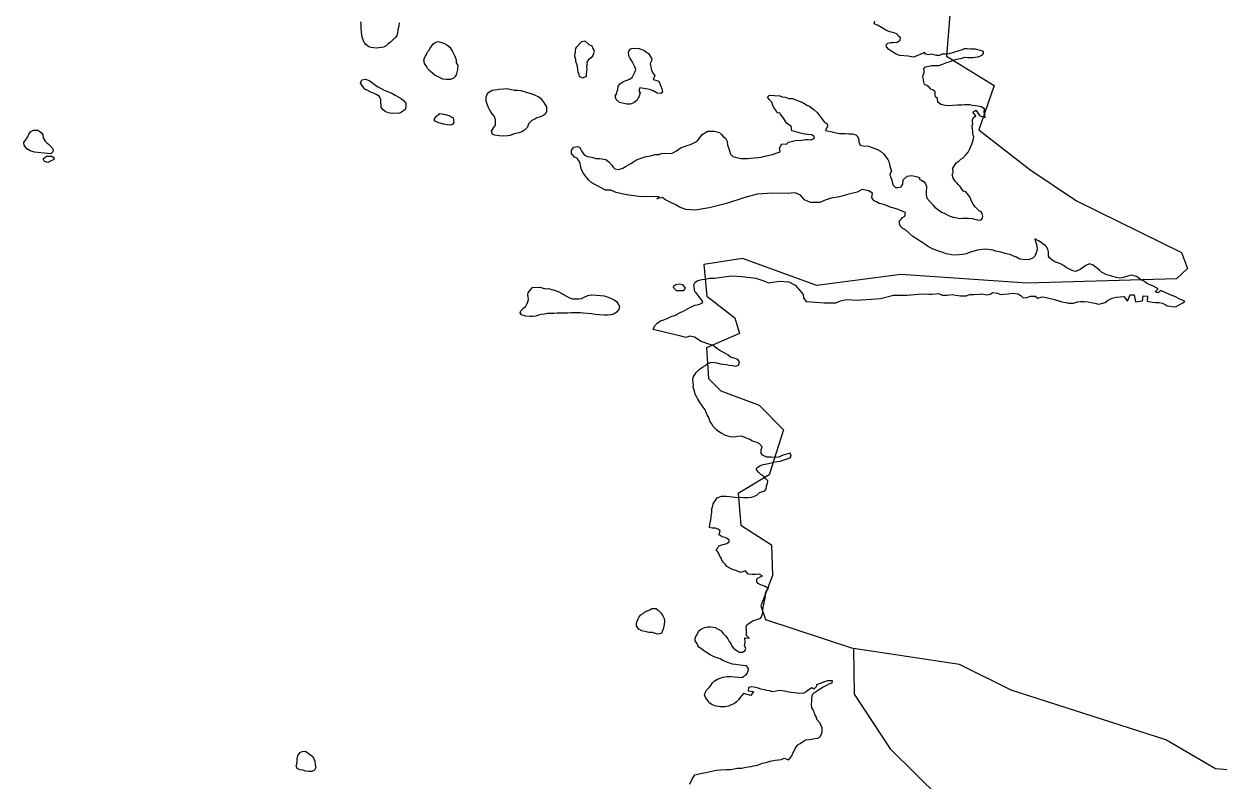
# Model space of a CAD drawing. Header units: metres. Extents: x 13.21 to 19.52, y 42.14 to 46.62.
# Drawn here: x 15.8379 to 15.9777, y 43.5747 to 43.6632 of the extents above; entities that cross this region are included whole.
import ezdxf

# ---------------------------------------------------------------- set-up
doc = ezdxf.new("R2010")
doc.units = ezdxf.units.M
doc.header["$MEASUREMENT"] = 0
doc.layers.add('CESTE', color=5, linetype='Continuous')
doc.layers.add('hr', color=9, linetype='Continuous')

msp = doc.modelspace()

# ---------------------------------------------------------------- linework, layer by layer
at = {"layer": 'CESTE'}
for points in [[(15.9036, 43.70085), (15.90321, 43.69742), (15.91011, 43.69225), (15.91237, 43.68721), (15.91997, 43.68259), (15.92336, 43.67777), (15.92765, 43.67616), (15.93222, 43.67194), (15.94112, 43.66873), (15.94625, 43.66476), (15.94582, 43.65948), (15.95141, 43.65606), (15.94959, 43.65084), (15.95557, 43.64621)], [(15.95557, 43.64621), (15.96102, 43.64256), (15.97329, 43.6365), (15.97399, 43.63464), (15.97271, 43.63343), (15.95524, 43.63293), (15.94046, 43.63393), (15.93066, 43.63264), (15.92197, 43.63581), (15.91743, 43.63512), (15.91781, 43.63141), (15.92105, 43.62886), (15.9216, 43.62702), (15.91777, 43.62538), (15.918, 43.62178), (15.91944, 43.62034), (15.9239, 43.61864), (15.92675, 43.61576), (15.92508, 43.61052), (15.92144, 43.60831), (15.92175, 43.60463), (15.92535, 43.60233), (15.92548, 43.59874), (15.9241, 43.59518), (15.92466, 43.59361), (15.93494, 43.5902)], [(15.98715, 43.57535), (15.97726, 43.57613), (15.97148, 43.57952), (15.95339, 43.58531), (15.94732, 43.58833), (15.93494, 43.5902)], [(15.93494, 43.5902), (15.93502, 43.58488), (15.93923, 43.57846), (15.94507, 43.57271), (15.94521, 43.56752), (15.94741, 43.56424), (15.95103, 43.56184), (15.9577, 43.55962), (15.96009, 43.55085), (15.96324, 43.54807), (15.96968, 43.54535), (15.97935, 43.54629), (15.98905, 43.54487), (15.99585, 43.54272), (16.00178, 43.53949), (16.01346, 43.53651), (16.02521, 43.5337), (16.03504, 43.53339), (16.06042, 43.52242), (16.0865, 43.51694), (16.09636, 43.51658), (16.10611, 43.51768)]]:
    msp.add_lwpolyline(points, dxfattribs=at)
at = {"layer": 'hr'}
for points in [[(15.8818, 43.66337), (15.88177, 43.66298), (15.88168, 43.66261), (15.88161, 43.66211), (15.88155, 43.6619), (15.88139, 43.66164), (15.881, 43.66129), (15.88075, 43.66106), (15.8805, 43.66086), (15.88028, 43.6607), (15.88, 43.66054), (15.87974, 43.66047), (15.87911, 43.6604), (15.87854, 43.66047), (15.87829, 43.66056), (15.87793, 43.66082), (15.87775, 43.66104), (15.87766, 43.66127), (15.8775, 43.6617), (15.87747, 43.66198), (15.87743, 43.66232), (15.87738, 43.66262), (15.87737, 43.6629), (15.87737, 43.66322), (15.87734, 43.66347)], [(15.91582, 43.57435), (15.91607, 43.57492), (15.91639, 43.57543), (15.91719, 43.57564), (15.91766, 43.5757), (15.91832, 43.57586), (15.91889, 43.57596), (15.91942, 43.576), (15.92009, 43.57604), (15.92059, 43.57607), (15.92135, 43.57621), (15.92189, 43.57622), (15.92236, 43.57631), (15.92296, 43.57641), (15.92324, 43.57647), (15.92373, 43.57656), (15.92432, 43.57679), (15.92473, 43.57688), (15.92521, 43.57704), (15.92578, 43.57713), (15.92619, 43.5772), (15.92653, 43.57723), (15.92685, 43.57736), (15.9274, 43.5772), (15.92773, 43.57763), (15.92783, 43.57798), (15.92799, 43.57825), (15.92811, 43.5785), (15.92828, 43.57875), (15.92843, 43.57894), (15.92869, 43.5791), (15.92897, 43.5793), (15.92935, 43.57951), (15.92983, 43.57957), (15.93042, 43.57967), (15.93077, 43.57971), (15.93106, 43.57987), (15.93118, 43.58015), (15.93129, 43.5804), (15.93128, 43.58071), (15.93128, 43.58097), (15.93113, 43.58125), (15.93103, 43.58145), (15.93065, 43.58191), (15.93062, 43.58219), (15.93043, 43.5825), (15.93033, 43.5828), (15.93021, 43.58303), (15.93009, 43.58326), (15.93003, 43.5837), (15.93006, 43.58399), (15.93009, 43.58441), (15.93016, 43.58484), (15.93038, 43.58507), (15.93086, 43.58536), (15.93129, 43.58566), (15.93183, 43.58593), (15.93208, 43.58605), (15.93243, 43.58619), (15.9325, 43.58641), (15.9319, 43.58642), (15.93145, 43.58628), (15.93117, 43.58616), (15.93063, 43.58596), (15.93057, 43.58573), (15.93029, 43.58546), (15.93007, 43.58559), (15.92965, 43.58532), (15.9294, 43.58513), (15.92912, 43.58497), (15.92868, 43.58494), (15.92836, 43.58497), (15.928, 43.58501), (15.92764, 43.58505), (15.92718, 43.58515), (15.92686, 43.58522), (15.92632, 43.58529), (15.92548, 43.58515), (15.92513, 43.58526), (15.92481, 43.5853), (15.92453, 43.58535), (15.92412, 43.58544), (15.92378, 43.58558), (15.92333, 43.58567), (15.92305, 43.58571), (15.92266, 43.58565), (15.92261, 43.58524), (15.92326, 43.58519), (15.92295, 43.58471), (15.92207, 43.58492), (15.92169, 43.58448), (15.92153, 43.58425), (15.92128, 43.58398), (15.92103, 43.58378), (15.92058, 43.58357), (15.92033, 43.58346), (15.91988, 43.58339), (15.91937, 43.58339), (15.91874, 43.5835), (15.91836, 43.58366), (15.91808, 43.58385), (15.9179, 43.58412), (15.91764, 43.58446), (15.91751, 43.58479), (15.91762, 43.58511), (15.91774, 43.58533), (15.91806, 43.58566), (15.91825, 43.58588), (15.91846, 43.5862), (15.91866, 43.58639), (15.91904, 43.58661), (15.91967, 43.58684), (15.92014, 43.58691), (15.92059, 43.58693), (15.92104, 43.58687), (15.92147, 43.58686), (15.92188, 43.5868), (15.9221, 43.58693), (15.92235, 43.58707), (15.92252, 43.58729), (15.92261, 43.58759), (15.92265, 43.58787), (15.92245, 43.58817), (15.92164, 43.58826), (15.92113, 43.58833), (15.92081, 43.58837), (15.92015, 43.5886), (15.91968, 43.58878), (15.91936, 43.58899), (15.91867, 43.58922), (15.91819, 43.58947), (15.91765, 43.5898), (15.91741, 43.58998), (15.91709, 43.59021), (15.91687, 43.59037), (15.91675, 43.59057), (15.91661, 43.59081), (15.91643, 43.59111), (15.91642, 43.59136), (15.91649, 43.59161), (15.91665, 43.59183), (15.91685, 43.59225), (15.91718, 43.59249), (15.91757, 43.59265), (15.91788, 43.59272), (15.91823, 43.59275), (15.91877, 43.59265), (15.91946, 43.59227), (15.91969, 43.59197), (15.91999, 43.59167), (15.92025, 43.59135), (15.92041, 43.59103), (15.9206, 43.59078), (15.92072, 43.59046), (15.92094, 43.59021), (15.92123, 43.59), (15.9216, 43.58979), (15.92195, 43.58979), (15.92227, 43.58995), (15.92236, 43.59025), (15.92218, 43.59053), (15.92228, 43.59089), (15.92224, 43.59145), (15.92275, 43.59141), (15.92243, 43.59172), (15.92244, 43.59234), (15.92239, 43.59268), (15.92249, 43.59297), (15.92298, 43.59331), (15.92323, 43.59347), (15.92352, 43.59356), (15.92411, 43.59373), (15.92427, 43.59414), (15.92433, 43.59445), (15.92436, 43.59478), (15.92443, 43.59521), (15.9245, 43.59558), (15.92462, 43.59608), (15.92466, 43.59642), (15.92465, 43.59663), (15.92478, 43.597), (15.92501, 43.59722), (15.92453, 43.59749), (15.92406, 43.59766), (15.92378, 43.5978), (15.92365, 43.59798), (15.92365, 43.5983), (15.92381, 43.59848), (15.92431, 43.59871), (15.92393, 43.59888), (15.92352, 43.59887), (15.92308, 43.59887), (15.92264, 43.5989), (15.92232, 43.59927), (15.92173, 43.59908), (15.92129, 43.59927), (15.92081, 43.59945), (15.92049, 43.59961), (15.92014, 43.59979), (15.91992, 43.60007), (15.91971, 43.60031), (15.91955, 43.60052), (15.91945, 43.60076), (15.91933, 43.601), (15.91914, 43.6014), (15.91889, 43.60179), (15.91907, 43.60197), (15.9192, 43.6022), (15.91967, 43.60236), (15.92015, 43.60249), (15.92041, 43.60268), (15.9204, 43.60288), (15.92018, 43.60307), (15.91994, 43.60318), (15.91959, 43.60327), (15.91923, 43.6035), (15.91927, 43.6037), (15.91934, 43.60395), (15.91911, 43.60416), (15.9188, 43.60426), (15.91842, 43.60428), (15.91811, 43.60437), (15.91816, 43.60476), (15.91826, 43.60524), (15.9183, 43.60549), (15.91829, 43.60576), (15.91836, 43.60606), (15.91836, 43.60655), (15.91849, 43.60687), (15.91852, 43.60712), (15.91884, 43.60758), (15.919, 43.60783), (15.9195, 43.608), (15.92007, 43.60801), (15.92083, 43.60794), (15.92131, 43.60787), (15.92168, 43.60789), (15.92213, 43.60786), (15.92257, 43.60786), (15.92304, 43.60788), (15.92364, 43.60814), (15.92397, 43.60843), (15.92457, 43.60864), (15.92475, 43.60889), (15.92478, 43.60917), (15.92488, 43.60955), (15.92492, 43.60979), (15.9247, 43.61006), (15.92444, 43.61031), (15.92412, 43.61054), (15.92387, 43.61077), (15.92362, 43.61109), (15.92359, 43.6113), (15.92403, 43.61161), (15.92441, 43.61171), (15.92501, 43.61182), (15.92533, 43.61191), (15.92562, 43.61198), (15.92605, 43.61207), (15.92638, 43.61211), (15.92685, 43.61225), (15.92755, 43.6125), (15.92764, 43.61271), (15.92754, 43.61305), (15.92672, 43.61282), (15.92619, 43.61259), (15.92572, 43.61255), (15.92533, 43.61256), (15.92482, 43.61258), (15.92432, 43.61281), (15.92414, 43.61303), (15.92413, 43.61342), (15.92426, 43.61377), (15.92392, 43.61416), (15.92366, 43.6143), (15.92312, 43.61445), (15.92284, 43.61464), (15.92245, 43.61478), (15.92217, 43.61491), (15.92183, 43.61503), (15.92142, 43.61498), (15.92097, 43.61491), (15.92054, 43.61496), (15.91999, 43.61512), (15.91953, 43.61535), (15.91917, 43.61558), (15.91893, 43.61577), (15.91871, 43.61597), (15.91851, 43.6162), (15.91839, 43.61646), (15.9182, 43.6167), (15.9181, 43.61693), (15.91807, 43.61714), (15.91783, 43.61753), (15.91773, 43.6178), (15.9176, 43.61812), (15.91738, 43.61842), (15.91694, 43.61906), (15.91672, 43.61945), (15.9166, 43.61968), (15.91644, 43.61993), (15.91634, 43.62032), (15.91621, 43.62071), (15.91624, 43.62098), (15.91619, 43.62128), (15.91615, 43.62167), (15.91625, 43.62202), (15.91641, 43.62227), (15.91656, 43.62249), (15.91695, 43.62288), (15.91729, 43.62311), (15.91762, 43.62329), (15.91781, 43.62347), (15.9183, 43.6237), (15.91869, 43.62364), (15.91897, 43.62359), (15.91935, 43.6235), (15.91976, 43.62345), (15.92011, 43.62341), (15.92039, 43.62332), (15.92078, 43.62331), (15.92118, 43.62322), (15.92151, 43.62333), (15.9216, 43.62372), (15.92141, 43.624), (15.92112, 43.62411), (15.92084, 43.6242), (15.92056, 43.62427), (15.92024, 43.62455), (15.91999, 43.62469), (15.91933, 43.62505), (15.91897, 43.62528), (15.91853, 43.62563), (15.9178, 43.62587), (15.9175, 43.62599), (15.91715, 43.62609), (15.91636, 43.62662), (15.91579, 43.62673), (15.91532, 43.62656), (15.91475, 43.62671), (15.91152, 43.62749), (15.91168, 43.62788), (15.91199, 43.62826), (15.91238, 43.62852), (15.91275, 43.62863), (15.91314, 43.62879), (15.91364, 43.62901), (15.9139, 43.62911), (15.91421, 43.62924), (15.91446, 43.62936), (15.91475, 43.62952), (15.915, 43.62963), (15.91526, 43.62977), (15.91582, 43.63009), (15.91615, 43.63025), (15.9164, 43.63034), (15.91681, 43.63043), (15.91726, 43.63057), (15.91732, 43.63078), (15.91716, 43.63096), (15.91701, 43.63118), (15.91678, 43.63148), (15.91653, 43.63178), (15.9164, 43.63196), (15.91634, 43.6322), (15.91627, 43.63275), (15.91644, 43.63306), (15.91675, 43.63323), (15.9172, 43.63334), (15.91763, 43.63341), (15.91812, 43.6335), (15.91868, 43.63352), (15.92063, 43.63377), (15.92191, 43.63372), (15.92351, 43.6335), (15.92445, 43.63319), (15.92502, 43.63298), (15.92625, 43.63317), (15.92738, 43.63309), (15.92814, 43.63268), (15.92865, 43.63205), (15.92906, 43.6316), (15.92911, 43.63119), (15.92939, 43.63078), (15.93156, 43.63062), (15.93288, 43.63064), (15.93341, 43.63085), (15.93412, 43.63101), (15.93535, 43.63093), (15.93809, 43.63115), (15.93961, 43.63152), (15.94122, 43.63154), (15.9425, 43.63163), (15.94335, 43.63167), (15.94376, 43.63163), (15.9441, 43.63163), (15.94492, 43.63172), (15.9453, 43.63152), (15.94591, 43.63154), (15.94647, 43.63161), (15.94691, 43.63151), (15.94746, 43.63146), (15.9478, 43.63146), (15.94811, 43.63144), (15.94856, 43.6316), (15.94903, 43.6316), (15.94964, 43.63164), (15.94995, 43.63167), (15.95052, 43.63157), (15.95091, 43.63164), (15.95122, 43.63183), (15.95175, 43.63175), (15.95219, 43.6316), (15.95254, 43.63162), (15.95303, 43.63166), (15.95352, 43.63176), (15.95419, 43.63166), (15.95453, 43.63143), (15.95479, 43.63122), (15.9552, 43.63125), (15.95565, 43.63141), (15.95618, 43.63141), (15.9565, 43.63117), (15.95701, 43.63131), (15.95732, 43.63127), (15.95795, 43.63112), (15.95843, 43.63101), (15.95884, 43.6309), (15.95931, 43.63074), (15.95981, 43.63067), (15.9601, 43.6306), (15.96067, 43.6306), (15.96114, 43.63076), (15.96149, 43.6308), (15.96191, 43.6308), (15.96238, 43.63075), (15.96272, 43.63066), (15.96317, 43.63059), (15.96361, 43.63048), (15.96396, 43.63054), (15.96437, 43.63068), (15.96462, 43.63086), (15.96494, 43.63107), (15.9652, 43.63118), (15.96567, 43.63128), (15.96614, 43.63132), (15.96655, 43.63138), (15.96699, 43.63081), (15.96729, 43.63157), (15.96778, 43.63157), (15.96791, 43.63073), (15.96874, 43.63084), (15.9688, 43.63146), (15.96934, 43.63141), (15.96927, 43.63081), (15.96988, 43.63072), (15.97028, 43.63067), (15.97067, 43.63067), (15.97104, 43.63058), (15.97138, 43.63044), (15.97162, 43.63028), (15.97196, 43.63023), (15.97233, 43.63017), (15.97266, 43.63019), (15.97303, 43.63039), (15.97344, 43.63064), (15.97367, 43.63083), (15.9731, 43.63106), (15.97253, 43.63135), (15.97196, 43.63158), (15.97129, 43.63186), (15.97083, 43.63207), (15.97057, 43.63179), (15.97023, 43.63193), (15.97055, 43.63228), (15.96994, 43.63262), (15.9696, 43.63275), (15.96922, 43.63294), (15.96896, 43.63312), (15.96849, 43.63335), (15.96827, 43.63354), (15.96802, 43.63372), (15.96745, 43.63386), (15.96714, 43.63377), (15.96679, 43.63365), (15.96634, 43.63354), (15.96603, 43.63351), (15.96571, 43.63359), (15.96542, 43.63365), (15.96498, 43.63377), (15.96444, 43.63393), (15.96419, 43.6341), (15.96393, 43.63423), (15.96371, 43.63446), (15.96334, 43.63473), (15.96296, 43.63503), (15.96255, 43.63517), (15.96211, 43.63501), (15.96182, 43.63478), (15.96144, 43.63453), (15.9609, 43.63428), (15.96059, 43.63435), (15.96011, 43.6346), (15.9598, 43.63476), (15.95949, 43.63499), (15.95913, 43.63517), (15.95885, 43.63531), (15.95848, 43.63543), (15.95812, 43.63566), (15.95788, 43.63589), (15.95774, 43.6361), (15.95775, 43.6366), (15.95766, 43.6369), (15.95752, 43.63717), (15.95734, 43.63733), (15.95708, 43.63753), (15.9569, 43.6377), (15.95658, 43.63788), (15.95614, 43.63811), (15.95639, 43.63731), (15.95642, 43.63687), (15.95629, 43.63649), (15.95613, 43.6361), (15.95594, 43.63589), (15.95551, 43.63568), (15.95506, 43.63567), (15.95474, 43.63569), (15.95439, 43.63575), (15.95401, 43.63598), (15.95367, 43.63608), (15.95335, 43.63624), (15.95269, 43.6364), (15.95219, 43.63654), (15.95156, 43.63668), (15.95126, 43.63677), (15.95034, 43.6369), (15.94971, 43.63682), (15.94943, 43.63679), (15.94901, 43.63665), (15.9486, 43.63654), (15.94817, 43.63636), (15.94769, 43.63627), (15.94731, 43.63623), (15.9468, 43.6362), (15.94643, 43.63625), (15.94579, 43.63637), (15.94544, 43.6365), (15.9451, 43.6366), (15.94481, 43.63669), (15.94427, 43.63689), (15.94396, 43.63706), (15.94358, 43.63726), (15.9433, 43.63747), (15.94304, 43.63763), (15.94266, 43.63786), (15.94238, 43.63806), (15.94188, 43.63839), (15.94108, 43.63911), (15.94072, 43.6393), (15.9404, 43.63962), (15.94033, 43.63988), (15.94033, 43.64022), (15.9405, 43.64042), (15.94069, 43.6406), (15.94096, 43.64076), (15.94103, 43.64118), (15.94065, 43.64136), (15.94028, 43.6415), (15.9398, 43.64165), (15.93923, 43.64182), (15.93895, 43.64193), (15.9386, 43.64207), (15.93832, 43.64216), (15.93794, 43.64225), (15.93765, 43.64242), (15.93737, 43.64256), (15.93721, 43.64274), (15.93707, 43.64296), (15.93717, 43.64346), (15.93671, 43.64374), (15.93595, 43.64388), (15.93538, 43.64358), (15.93438, 43.64335), (15.93329, 43.64301), (15.93234, 43.64285), (15.93163, 43.64264), (15.93101, 43.64234), (15.92992, 43.64235), (15.92921, 43.64266), (15.92875, 43.64322), (15.92814, 43.6435), (15.92719, 43.6434), (15.92549, 43.64345), (15.92369, 43.64333), (15.92222, 43.64293), (15.92008, 43.64226), (15.91808, 43.64172), (15.91642, 43.64146), (15.91532, 43.64153), (15.91459, 43.64181), (15.91415, 43.64208), (15.91368, 43.64231), (15.91326, 43.64252), (15.91288, 43.64272), (15.91262, 43.64295), (15.91194, 43.64279), (15.91223, 43.64301), (15.91152, 43.64307), (15.91096, 43.64302), (15.91049, 43.64308), (15.91002, 43.64303), (15.90955, 43.64309), (15.90868, 43.64321), (15.90805, 43.64333), (15.90719, 43.64351), (15.90656, 43.6438), (15.90593, 43.64381), (15.90559, 43.64399), (15.90501, 43.64431), (15.9047, 43.64445), (15.90435, 43.64466), (15.904, 43.64498), (15.90375, 43.64523), (15.90353, 43.64555), (15.90331, 43.64587), (15.90315, 43.64622), (15.90306, 43.64649), (15.90299, 43.64695), (15.90284, 43.64722), (15.90262, 43.64754), (15.90233, 43.64766), (15.90196, 43.64809), (15.90197, 43.64848), (15.90224, 43.64884), (15.90262, 43.64889), (15.90291, 43.64882), (15.90307, 43.64857), (15.90316, 43.64831), (15.90344, 43.64795), (15.90379, 43.64774), (15.90435, 43.64768), (15.9048, 43.64752), (15.90527, 43.64751), (15.906, 43.64737), (15.90635, 43.6471), (15.90669, 43.64671), (15.90685, 43.6465), (15.90705, 43.6463), (15.90748, 43.64621), (15.90799, 43.64637), (15.90838, 43.6466), (15.90863, 43.64676), (15.90892, 43.64692), (15.90923, 43.6471), (15.90958, 43.64735), (15.90989, 43.64746), (15.91069, 43.64774), (15.91125, 43.64783), (15.9117, 43.64797), (15.91221, 43.64799), (15.91249, 43.64808), (15.9129, 43.64812), (15.91366, 43.64808), (15.91391, 43.64819), (15.91423, 43.64842), (15.91451, 43.6486), (15.9148, 43.64881), (15.91508, 43.64888), (15.91562, 43.64908), (15.9159, 43.64913), (15.91619, 43.64929), (15.91642, 43.64942), (15.91667, 43.64954), (15.91683, 43.64972), (15.91724, 43.65032), (15.91791, 43.65069), (15.91867, 43.65069), (15.91928, 43.65054), (15.91951, 43.65033), (15.91968, 43.65013), (15.91996, 43.64987), (15.92017, 43.64948), (15.9202, 43.64908), (15.92036, 43.64869), (15.92045, 43.64839), (15.92058, 43.648), (15.92084, 43.64775), (15.92113, 43.64768), (15.92143, 43.64758), (15.92182, 43.64752), (15.9222, 43.64751), (15.92255, 43.64749), (15.9229, 43.64754), (15.92331, 43.64759), (15.92378, 43.64763), (15.92413, 43.64768), (15.92441, 43.64772), (15.92492, 43.64786), (15.92549, 43.64797), (15.92603, 43.64815), (15.92638, 43.64829), (15.9263, 43.6487), (15.92655, 43.64922), (15.9271, 43.6492), (15.92733, 43.64941), (15.92812, 43.64962), (15.92888, 43.64966), (15.92933, 43.64971), (15.92964, 43.64973), (15.92998, 43.6497), (15.93039, 43.64989), (15.93034, 43.65009), (15.93002, 43.65029), (15.92957, 43.6503), (15.9292, 43.65035), (15.92892, 43.65041), (15.92859, 43.65049), (15.92809, 43.65067), (15.92774, 43.65075), (15.92766, 43.65127), (15.92715, 43.65161), (15.92683, 43.6521), (15.92641, 43.65269), (15.92632, 43.65286), (15.92604, 43.65279), (15.92594, 43.65303), (15.92572, 43.65334), (15.92551, 43.65372), (15.92538, 43.65408), (15.92512, 43.65438), (15.92488, 43.65467), (15.92513, 43.65491), (15.92572, 43.65488), (15.92633, 43.65483), (15.92661, 43.6547), (15.92696, 43.65468), (15.9274, 43.65454), (15.92781, 43.65451), (15.92826, 43.65432), (15.92889, 43.65409), (15.92914, 43.65396), (15.92955, 43.65371), (15.92981, 43.65364), (15.93005, 43.65344), (15.93035, 43.65318), (15.93069, 43.65288), (15.93091, 43.65256), (15.93116, 43.65228), (15.93152, 43.6518), (15.93188, 43.65156), (15.93192, 43.65128), (15.93168, 43.65079), (15.93243, 43.65062), (15.93293, 43.6505), (15.9333, 43.65041), (15.93397, 43.65041), (15.93438, 43.65038), (15.93477, 43.65038), (15.93521, 43.65027), (15.93545, 43.65002), (15.93558, 43.64967), (15.93556, 43.64944), (15.93571, 43.64905), (15.93608, 43.64897), (15.93669, 43.64893), (15.93701, 43.64882), (15.93742, 43.64869), (15.93774, 43.64855), (15.93811, 43.64838), (15.93848, 43.648), (15.93878, 43.64768), (15.93896, 43.64738), (15.93909, 43.64715), (15.93921, 43.64665), (15.93928, 43.64638), (15.9394, 43.64601), (15.9392, 43.64568), (15.93927, 43.64537), (15.93943, 43.64498), (15.93946, 43.64474), (15.93958, 43.6444), (15.93984, 43.6441), (15.94018, 43.64411), (15.94051, 43.6442), (15.94072, 43.64449), (15.94077, 43.64501), (15.9412, 43.64545), (15.94177, 43.64552), (15.94243, 43.64537), (15.94271, 43.64524), (15.94263, 43.64509), (15.94291, 43.64499), (15.94319, 43.64479), (15.94335, 43.64456), (15.94347, 43.64426), (15.94348, 43.64398), (15.94344, 43.64376), (15.94345, 43.64351), (15.94344, 43.64325), (15.9435, 43.64287), (15.94423, 43.64207), (15.94445, 43.64181), (15.94493, 43.64147), (15.94523, 43.64124), (15.94555, 43.6411), (15.94612, 43.6408), (15.9466, 43.64064), (15.94688, 43.6406), (15.94739, 43.6405), (15.9477, 43.64053), (15.94837, 43.64052), (15.94881, 43.64048), (15.94941, 43.64034), (15.94985, 43.64029), (15.95001, 43.64054), (15.95005, 43.64078), (15.94998, 43.64107), (15.94986, 43.64126), (15.94963, 43.64139), (15.94945, 43.64157), (15.94916, 43.64187), (15.94894, 43.64215), (15.94878, 43.64243), (15.94872, 43.64262), (15.94859, 43.64295), (15.94844, 43.64316), (15.94828, 43.64336), (15.94806, 43.64361), (15.94781, 43.6437), (15.94752, 43.64403), (15.9474, 43.64423), (15.94724, 43.64442), (15.94702, 43.64466), (15.94683, 43.64487), (15.94658, 43.6452), (15.94648, 43.64565), (15.94658, 43.64588), (15.94655, 43.64639), (15.94683, 43.6468), (15.94696, 43.647), (15.94729, 43.64725), (15.9475, 43.64741), (15.94775, 43.64759), (15.94808, 43.64794), (15.94836, 43.64826), (15.94852, 43.64856), (15.94859, 43.64876), (15.94878, 43.64917), (15.94887, 43.64943), (15.94894, 43.64965), (15.949, 43.65004), (15.94893, 43.65025), (15.9489, 43.65045), (15.9489, 43.65068), (15.94887, 43.65096), (15.94881, 43.65132), (15.94888, 43.65157), (15.94887, 43.6518), (15.94887, 43.65203), (15.94898, 43.6523), (15.94923, 43.65251), (15.94888, 43.65292), (15.94926, 43.65315), (15.9497, 43.65251), (15.95002, 43.65242), (15.95033, 43.65231), (15.9503, 43.6526), (15.95024, 43.65287), (15.95025, 43.65331), (15.94986, 43.65356), (15.94948, 43.65364), (15.94917, 43.65366), (15.94885, 43.6537), (15.94853, 43.65377), (15.94793, 43.65377), (15.94761, 43.65375), (15.94708, 43.65375), (15.94654, 43.6537), (15.94597, 43.65368), (15.94569, 43.6537), (15.94515, 43.65382), (15.9448, 43.6541), (15.94475, 43.65454), (15.94455, 43.65471), (15.94449, 43.65494), (15.9445, 43.65529), (15.94427, 43.65551), (15.94398, 43.65563), (15.94379, 43.65586), (15.94351, 43.65603), (15.94326, 43.65616), (15.94316, 43.65648), (15.94308, 43.65688), (15.94305, 43.65713), (15.9432, 43.65751), (15.94321, 43.65776), (15.94315, 43.65799), (15.94336, 43.65821), (15.94377, 43.65831), (15.94405, 43.65838), (15.9445, 43.6584), (15.94494, 43.6584), (15.94548, 43.65856), (15.94586, 43.65874), (15.94612, 43.65881), (15.94637, 43.6589), (15.94668, 43.65903), (15.94723, 43.65915), (15.94751, 43.65921), (15.94798, 43.65934), (15.94833, 43.65931), (15.94862, 43.6593), (15.94893, 43.65931), (15.94962, 43.65942), (15.95001, 43.65961), (15.95016, 43.65979), (15.95014, 43.66001), (15.94978, 43.66013), (15.94947, 43.6602), (15.94919, 43.66029), (15.94868, 43.66031), (15.94824, 43.66032), (15.94789, 43.66034), (15.94764, 43.6602), (15.94612, 43.65975), (15.94571, 43.6597), (15.94533, 43.6597), (15.94498, 43.65954), (15.94463, 43.65954), (15.94412, 43.6597), (15.94377, 43.65963), (15.94337, 43.65971), (15.94323, 43.65991), (15.94282, 43.6597), (15.94245, 43.65954), (15.94194, 43.65936), (15.94135, 43.65947), (15.94084, 43.65952), (15.94034, 43.65954), (15.93992, 43.65969), (15.93955, 43.65995), (15.93906, 43.66026), (15.93881, 43.66058), (15.93875, 43.66079), (15.93894, 43.661), (15.93926, 43.66106), (15.93957, 43.66108), (15.94004, 43.6611), (15.94039, 43.66135), (15.94042, 43.6616), (15.94014, 43.66189), (15.94004, 43.66204), (15.9397, 43.66221), (15.9392, 43.6623), (15.93872, 43.66253), (15.93823, 43.66283), (15.93775, 43.66308), (15.93736, 43.66324), (15.93743, 43.66358)]]:
    msp.add_lwpolyline(points, dxfattribs=at)
for points in [[(15.88632, 43.66117), (15.88705, 43.66101), (15.88739, 43.66078), (15.88775, 43.66051), (15.88793, 43.66021), (15.88806, 43.66003), (15.88822, 43.6597), (15.88832, 43.65946), (15.88847, 43.65904), (15.8885, 43.6587), (15.88866, 43.6584), (15.88863, 43.65792), (15.88856, 43.6576), (15.88847, 43.65728), (15.88834, 43.65705), (15.88812, 43.65685), (15.8878, 43.65673), (15.88733, 43.65676), (15.88691, 43.6568), (15.88647, 43.65701), (15.88603, 43.65723), (15.88574, 43.65746), (15.88546, 43.65772), (15.88518, 43.658), (15.88505, 43.65822), (15.88479, 43.65863), (15.8847, 43.65903), (15.88487, 43.65943), (15.885, 43.65966), (15.88515, 43.65996), (15.88528, 43.66015), (15.88544, 43.6604), (15.88563, 43.66067), (15.88578, 43.66092), (15.88601, 43.66108), (15.88632, 43.66117)], [(15.90401, 43.66083), (15.90433, 43.66067), (15.90448, 43.66037), (15.9046, 43.6601), (15.90455, 43.6598), (15.90445, 43.65955), (15.90426, 43.65928), (15.90397, 43.65907), (15.90378, 43.65878), (15.90379, 43.65854), (15.90372, 43.65829), (15.90375, 43.658), (15.90371, 43.65774), (15.90368, 43.65731), (15.90368, 43.65708), (15.90327, 43.6569), (15.90292, 43.65708), (15.90286, 43.65734), (15.90273, 43.65761), (15.90271, 43.65786), (15.90268, 43.65829), (15.90261, 43.65854), (15.90249, 43.65884), (15.90246, 43.65909), (15.90236, 43.65944), (15.90237, 43.65967), (15.90243, 43.6599), (15.90242, 43.66015), (15.90249, 43.66037), (15.90259, 43.66058), (15.90297, 43.66099), (15.90318, 43.6612), (15.90353, 43.66125), (15.90401, 43.66083)], [(15.91135, 43.65915), (15.91134, 43.65892), (15.91115, 43.6586), (15.91121, 43.65839), (15.91128, 43.65808), (15.91134, 43.6578), (15.91153, 43.65746), (15.91173, 43.65721), (15.91152, 43.65676), (15.91213, 43.65659), (15.91235, 43.65615), (15.91245, 43.6559), (15.91253, 43.65567), (15.9126, 43.65535), (15.91247, 43.6551), (15.912, 43.65513), (15.9115, 43.6554), (15.91112, 43.65559), (15.90994, 43.65577), (15.90984, 43.65536), (15.91001, 43.65517), (15.90988, 43.6548), (15.90975, 43.65458), (15.90962, 43.65428), (15.90927, 43.65401), (15.90884, 43.65387), (15.90843, 43.65387), (15.9076, 43.65406), (15.90718, 43.65442), (15.90709, 43.65484), (15.90722, 43.65504), (15.90732, 43.65536), (15.90739, 43.65559), (15.90744, 43.65593), (15.90763, 43.65625), (15.90798, 43.65648), (15.90823, 43.65657), (15.90878, 43.65678), (15.9091, 43.65707), (15.90922, 43.6573), (15.90941, 43.65767), (15.90948, 43.65792), (15.90935, 43.65831), (15.90916, 43.6587), (15.909, 43.65895), (15.90878, 43.65927), (15.90869, 43.6595), (15.90863, 43.65995), (15.90878, 43.66028), (15.90903, 43.66037), (15.90932, 43.66039), (15.90989, 43.66035), (15.91017, 43.66026), (15.91043, 43.66017), (15.91075, 43.65993), (15.91097, 43.65979), (15.91135, 43.65915)], [(15.88096, 43.65514), (15.88134, 43.6549), (15.88207, 43.65452), (15.88233, 43.65427), (15.88258, 43.65399), (15.8826, 43.65365), (15.88255, 43.65328), (15.88232, 43.65308), (15.88209, 43.65292), (15.88185, 43.6528), (15.88099, 43.65278), (15.88054, 43.65285), (15.8802, 43.65299), (15.87995, 43.6532), (15.87972, 43.65345), (15.8797, 43.65379), (15.87969, 43.65406), (15.87966, 43.65439), (15.87951, 43.65475), (15.8792, 43.65496), (15.8789, 43.65511), (15.8785, 43.65528), (15.87809, 43.65549), (15.87781, 43.65562), (15.87749, 43.65603), (15.8773, 43.65633), (15.87745, 43.6567), (15.8779, 43.65677), (15.87831, 43.65663), (15.87869, 43.65637), (15.87894, 43.65616), (15.87932, 43.65587), (15.87971, 43.65569), (15.88007, 43.65551), (15.88096, 43.65514)], [(15.89526, 43.65549), (15.89561, 43.65549), (15.89605, 43.65545), (15.89668, 43.65528), (15.89735, 43.65505), (15.89779, 43.65489), (15.89814, 43.65471), (15.89836, 43.65455), (15.89875, 43.65405), (15.89903, 43.65356), (15.89903, 43.65299), (15.89893, 43.65274), (15.89871, 43.65255), (15.89823, 43.65235), (15.89792, 43.65226), (15.89769, 43.65212), (15.89734, 43.65196), (15.89696, 43.65155), (15.89681, 43.65118), (15.89668, 43.651), (15.89646, 43.65082), (15.89617, 43.65064), (15.89582, 43.65052), (15.89528, 43.65037), (15.89481, 43.65021), (15.89452, 43.65014), (15.89393, 43.65013), (15.89351, 43.65016), (15.89301, 43.65025), (15.89273, 43.65032), (15.89262, 43.65071), (15.89285, 43.65108), (15.89307, 43.65142), (15.89308, 43.65201), (15.89295, 43.65243), (15.89273, 43.6527), (15.89253, 43.65295), (15.89238, 43.65322), (15.89222, 43.65355), (15.89206, 43.65396), (15.89201, 43.65421), (15.892, 43.65469), (15.89211, 43.65504), (15.89229, 43.65526), (15.89271, 43.65549), (15.89302, 43.65553), (15.89353, 43.6556), (15.894, 43.65565), (15.89445, 43.65569), (15.89526, 43.65549)], [(15.88659, 43.65275), (15.88706, 43.65268), (15.88761, 43.65252), (15.88813, 43.65227), (15.88817, 43.65204), (15.8882, 43.6517), (15.88807, 43.65149), (15.88779, 43.6514), (15.88742, 43.65143), (15.887, 43.65152), (15.88634, 43.6517), (15.88602, 43.65186), (15.8859, 43.65204), (15.88605, 43.65236), (15.88659, 43.65275)], [(15.83993, 43.64817), (15.83916, 43.64826), (15.83866, 43.64842), (15.83829, 43.64862), (15.83797, 43.64906), (15.83794, 43.64938), (15.83819, 43.64977), (15.83838, 43.65004), (15.83851, 43.65034), (15.83872, 43.65064), (15.83907, 43.65082), (15.83958, 43.6508), (15.83996, 43.65055), (15.84014, 43.65027), (15.84018, 43.64993), (15.84041, 43.64954), (15.84063, 43.64935), (15.84081, 43.6492), (15.84101, 43.64897), (15.84123, 43.64876), (15.84135, 43.64851), (15.84132, 43.6483), (15.84107, 43.64805), (15.83993, 43.64817)], [(15.84072, 43.64705), (15.84034, 43.64716), (15.84018, 43.64746), (15.84059, 43.64778), (15.84119, 43.64778), (15.84147, 43.64759), (15.84144, 43.64737), (15.84072, 43.64705)], [(15.91426, 43.63202), (15.9139, 43.63241), (15.91394, 43.63263), (15.91416, 43.63277), (15.9146, 43.63286), (15.91495, 43.63277), (15.91526, 43.63236), (15.91501, 43.63201), (15.91426, 43.63202)], [(15.89892, 43.63226), (15.89926, 43.63231), (15.89996, 43.63212), (15.9005, 43.63192), (15.90072, 43.63178), (15.90097, 43.63164), (15.90173, 43.63122), (15.90205, 43.63109), (15.90283, 43.63109), (15.90315, 43.63113), (15.90344, 43.63129), (15.90388, 43.6315), (15.90426, 43.63157), (15.90489, 43.63154), (15.90536, 43.6315), (15.90577, 43.63143), (15.90625, 43.6313), (15.90694, 43.63099), (15.90722, 43.63078), (15.90742, 43.63047), (15.90757, 43.63021), (15.90751, 43.62985), (15.90725, 43.62953), (15.90698, 43.62935), (15.90655, 43.62923), (15.90618, 43.62919), (15.9058, 43.62918), (15.90523, 43.62921), (15.90472, 43.62928), (15.90431, 43.62932), (15.90381, 43.62937), (15.90334, 43.62942), (15.90301, 43.62944), (15.90273, 43.62947), (15.90238, 43.62946), (15.90197, 43.62947), (15.90154, 43.62943), (15.90109, 43.6294), (15.90071, 43.6294), (15.9003, 43.6294), (15.89991, 43.62938), (15.89913, 43.62938), (15.89881, 43.62931), (15.89844, 43.62926), (15.89812, 43.6292), (15.8978, 43.62906), (15.89742, 43.62903), (15.89711, 43.62901), (15.89663, 43.62906), (15.89612, 43.62923), (15.89596, 43.62945), (15.89603, 43.6297), (15.89634, 43.63002), (15.89663, 43.63023), (15.89676, 43.63048), (15.89685, 43.63075), (15.89695, 43.631), (15.89692, 43.63133), (15.89686, 43.6316), (15.89689, 43.6318), (15.89712, 43.63211), (15.89739, 43.63241), (15.89826, 43.63246), (15.89892, 43.63226)], [(15.91186, 43.59489), (15.91214, 43.59463), (15.91242, 43.59436), (15.91264, 43.59403), (15.91279, 43.59372), (15.91286, 43.59338), (15.91279, 43.59301), (15.9127, 43.59248), (15.91257, 43.59218), (15.91248, 43.59196), (15.91203, 43.59189), (15.91143, 43.59209), (15.91102, 43.59209), (15.91055, 43.59219), (15.91021, 43.59228), (15.90985, 43.59248), (15.90967, 43.59265), (15.90957, 43.59285), (15.90958, 43.59312), (15.90964, 43.5934), (15.90976, 43.59367), (15.90989, 43.59392), (15.91009, 43.59413), (15.91034, 43.59429), (15.91055, 43.59447), (15.91087, 43.59459), (15.91112, 43.59472), (15.91135, 43.59486), (15.91186, 43.59489)], [(15.87134, 43.57786), (15.87172, 43.57756), (15.87185, 43.57728), (15.87194, 43.57701), (15.872, 43.57662), (15.87207, 43.57628), (15.8719, 43.57596), (15.87159, 43.57582), (15.87124, 43.57582), (15.87092, 43.57586), (15.87054, 43.57596), (15.87019, 43.576), (15.86989, 43.57616), (15.86979, 43.57649), (15.86986, 43.57669), (15.86989, 43.57696), (15.86988, 43.57729), (15.86994, 43.57751), (15.87001, 43.57776), (15.87024, 43.57802), (15.87046, 43.57815), (15.87087, 43.57818), (15.87134, 43.57786)]]:
    msp.add_lwpolyline(points, close=True, dxfattribs=at)

doc.saveas('drawing.dxf')
